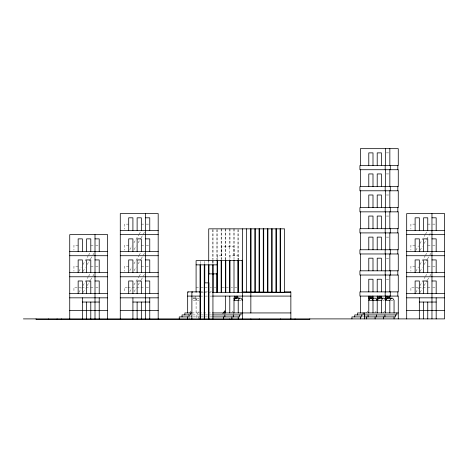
<?xml version="1.0" encoding="UTF-8"?>
<svg xmlns="http://www.w3.org/2000/svg" width="468" height="468" viewBox="0 0 468 468"><rect width="100%" height="100%" fill="white"/><g stroke="black" fill="none" stroke-linecap="round" stroke-linejoin="round"><path stroke-width="0.35" stroke-dasharray="2.34 1.75" d="M195.39 296.086L194.688 298.192L196.092 300.298L197.496 298.192M78.899 271.323L81.128 267.608M82.988 264.508L88.189 255.838M88.563 255.218L90.792 251.503M83.111 271.323L85.34 267.608M87.2 264.508L90.172 259.553M90.546 258.933L92.401 255.838M92.775 255.218L94.261 252.738M78.899 292.383L81.128 288.668M82.988 285.568L88.189 276.898M88.563 276.278L90.418 273.177M83.111 292.383L85.34 288.668M87.2 285.568L90.172 280.613M90.546 279.993L92.401 276.898M92.775 276.278L94.261 273.798M129.817 249.643L132.046 245.928M133.901 242.828L138.733 234.778M139.107 234.158L140.962 231.057M134.029 249.643L136.258 245.928M138.113 242.828L140.716 238.493M141.09 237.873L142.945 234.778M143.319 234.158L144.431 232.298M129.817 270.703L132.046 266.988M133.901 263.888L138.733 255.838M139.107 255.218L141.336 251.503M134.029 270.703L136.258 266.988M138.113 263.888L140.716 259.553M141.09 258.933L142.945 255.838M143.319 255.218L144.431 253.358M129.817 291.763L132.046 288.048M133.901 284.948L138.733 276.898M139.107 276.278L140.962 273.177M134.029 291.763L136.258 288.048M138.113 284.948L140.716 280.613M141.09 279.993L142.945 276.898M143.319 276.278L144.431 274.418M415.859 250.263L418.462 245.928M419.948 243.448L425.149 234.778M425.523 234.158L427.378 231.057M420.071 250.263L422.3 246.548M424.16 243.448L426.389 239.733M426.763 239.113L428.618 236.018M428.992 235.398L431.221 231.678M415.859 271.323L418.462 266.988M419.948 264.508L425.149 255.838M425.523 255.218L427.752 251.503M420.071 271.323L422.3 267.608M424.16 264.508L427.132 259.553M427.506 258.933L429.361 255.838M429.735 255.218L431.221 252.738M415.859 292.383L418.462 288.048M419.948 285.568L425.149 276.898M425.523 276.278L427.378 273.177M420.071 292.383L422.3 288.668M424.16 285.568L427.132 280.613M427.506 279.993L429.361 276.898M429.735 276.278L431.221 273.798M192.582 299.245L193.284 298.192L192.757 296.613M195.39 299.245L196.092 298.192L195.741 297.139M188.37 314.683L189.171 313.548M189.575 312.981L191.178 310.711L191.178 312.115M198.801 311.846L196.794 314.683L196.794 318.193M231.695 312.981L233.298 310.711L233.298 314.221M366.479 312.981L368.082 310.711M374.903 312.981L376.102 311.279M383.327 312.981L384.93 310.711M386.334 152.878L389.142 152.878M386.334 173.938L389.142 173.938M386.334 194.998L389.142 194.998M386.334 216.058L389.142 216.058M128.7 224.125L124.488 224.125L124.488 229.039M141.336 224.125L144.144 224.125M146.25 224.125L149.058 224.125M415.116 224.125L410.904 224.125L410.904 229.039M427.752 224.125L431.262 224.125M432.666 224.125L435.474 224.125M386.334 237.118L389.142 237.118M78.156 245.185L73.944 245.185L73.944 250.099M90.792 245.185L94.302 245.185M95.706 245.185L98.514 245.185M128.7 245.185L124.488 245.185L124.488 250.099M141.336 245.185L144.144 245.185M146.25 245.185L149.058 245.185M415.116 245.185L410.904 245.185L410.904 250.099M427.752 245.185L431.262 245.185M432.666 245.185L435.474 245.185M221.58 255.856L217.152 255.856L217.152 259.962M386.334 258.178L389.142 258.178M78.156 266.245L73.944 266.245L73.944 271.159M90.792 266.245L94.302 266.245M95.706 266.245L98.514 266.245M128.7 266.245L124.488 266.245L124.488 271.159M141.336 266.245L144.846 266.245M146.25 266.245L148.356 266.245M415.116 266.245L410.904 266.245L410.904 271.159M427.752 266.245L431.262 266.245M432.666 266.245L435.474 266.245M386.334 279.238L389.142 279.238M81.204 287.305L73.944 287.305L73.944 292.219M81.935 287.305L89.92 287.305M90.646 287.305L94.279 287.305M95.706 287.305L99.216 287.305M127.395 287.305L124.488 287.305L124.488 292.219M128.121 287.305L136.106 287.305M136.832 287.305L144.823 287.305M146.25 287.305L149.76 287.305M418.164 287.305L410.904 287.305L410.904 292.219M418.895 287.305L426.88 287.305M427.606 287.305L431.239 287.305M432.666 287.305L436.176 287.305M196.092 287.662L198.9 287.662M201.006 287.662L204.516 287.662M205.218 287.662L207.324 287.662M210.132 287.662L211.536 287.662M214.344 287.662L215.748 287.662M222.066 287.662L224.874 287.662M226.278 287.662L228.384 287.662M231.192 287.662L232.596 287.662M234.702 287.662L236.808 287.662M200.304 291.874L204.896 291.874M205.218 291.874L209.278 291.874M210.009 291.874L211.536 291.874M201.006 292.313L203.814 292.313M204.171 292.313L211.536 292.313M200.304 296.086L203.814 296.086M205.218 296.086L207.423 296.086M210.132 296.086L211.776 296.086M193.284 298.192L198.9 298.192M193.284 300.298L198.9 300.298M238.914 300.298L241.722 300.298M382.824 300.298L384.228 300.298M390.546 300.298L393.354 300.298M191.88 312.934L198.9 312.934M199.45 312.934L207.47 312.934M208.201 312.934L212.577 312.934M192.88 314.923L212.601 314.923M189.774 316.906L192.582 316.906M193.284 316.906L200.362 316.906M201.047 316.906L209.026 316.906M209.711 316.906L212.642 316.906M362.466 316.906L363.87 316.906M238.376 229.566L238.376 259.483M238.212 260.647L238.212 255.856L229.566 255.856L229.566 259.5M237.931 229.566L237.931 259.483M234.216 228.84L234.216 255.856M234 259.5L234 246.847L221.364 246.847L221.364 255.856M233.778 228.84L233.778 255.856M230.004 228.84L230.004 246.847M230.004 255.856L230.004 259.5M229.788 246.847L229.788 255.856M229.566 228.84L229.566 246.847M225.792 228.84L225.792 259.839M225.354 228.84L225.354 259.839M221.58 228.84L221.58 259.5M221.142 228.84L221.142 259.5M217.298 229.566L217.298 259.483M216.859 229.566L216.859 259.483M213.057 229.566L213.057 259.483M213.057 260.214L213.057 263.858M212.94 261.349L212.94 264.157M212.618 229.566L212.618 259.483M212.618 260.214L212.618 263.858M208.728 261.255L208.728 264.859M204.516 261.349L204.516 264.157M200.304 261.349L200.304 264.157M198.198 316.906L198.198 318.895M196.092 298.192L196.092 312.934M191.178 315.584L191.178 316.906M189.774 317.567L189.774 318.895"/><path stroke-width="0.7" d="M234 312.934L234 298.192L234.702 296.086L235.404 298.192L234 300.298L238.212 300.298L239.616 298.192M236.808 298.192L237.51 296.086L238.212 298.192M372.996 300.298L371.592 298.192L372.294 296.086L372.996 298.192L372.294 299.245M380.016 298.192L380.718 296.086L381.42 298.192L381.42 296.086M388.44 298.192L389.142 296.086L389.844 298.192L389.844 296.086M369.486 299.245L368.784 298.192L369.486 296.086L370.188 298.192L368.784 300.298L381.42 300.298L382.824 298.192M377.91 299.245L377.208 298.192L377.91 296.086L378.612 298.192L377.208 300.298L375.804 298.192L372.996 298.192M378.612 298.192L384.228 298.192L385.632 300.298L387.036 298.192L386.334 296.086L385.632 298.192L386.334 299.245M389.844 312.934L389.844 300.298L391.248 298.192M222.867 313.548L224.874 310.711L224.874 313.519M145.548 217.807L149.76 217.807L149.76 230.443M431.964 217.807L436.176 217.807L436.176 230.443M120.276 230.443L158.184 230.443M406.692 230.443L444.6 230.443M120.276 234.655L158.184 234.655M406.692 234.655L444.6 234.655M95.004 238.867L99.216 238.867L99.216 251.503M145.548 238.867L149.76 238.867L149.76 251.503M431.964 238.867L436.176 238.867L436.176 251.503M69.732 251.503L107.64 251.503M120.276 251.503L158.184 251.503M406.692 251.503L444.6 251.503M69.732 255.715L107.64 255.715M120.276 255.715L158.184 255.715M406.692 255.715L444.6 255.715M95.004 259.927L99.216 259.927L99.216 272.563M145.548 259.927L149.76 259.927L149.76 272.563M431.964 259.927L436.176 259.927L436.176 272.563M242.424 260.647L196.092 260.647L196.092 292.313M196.092 264.859L217.152 264.859M69.732 272.563L107.64 272.563M120.276 272.563L158.184 272.563M406.692 272.563L444.6 272.563M217.152 273.868L208.728 273.868L208.728 282.871M69.732 276.775L107.64 276.775M120.276 276.775L158.184 276.775M406.692 276.775L444.6 276.775M95.004 280.987L99.216 280.987L99.216 293.623M145.548 280.987L149.76 280.987L149.76 293.623M431.964 280.987L436.176 280.987L436.176 293.623M208.728 261.255L208.728 228.84L284.55 228.84L284.55 292.313L242.424 291.874L242.424 228.84M284.316 291.874L290.862 291.874L290.862 318.895M212.618 292.313L290.423 292.313L290.423 291.874M69.732 293.623L107.64 293.623M120.276 293.623L158.184 293.623M406.692 293.623L444.6 293.623M187.668 296.086L200.304 296.086M212.507 296.086L290.862 296.086M69.732 297.835L107.64 297.835M120.276 297.835L158.184 297.835M406.692 297.835L444.6 297.835M235.404 298.192L241.02 298.192L242.424 300.298M370.188 298.192L371.592 298.192M387.036 298.192L392.652 298.192L394.056 300.298L394.056 312.934M385.632 300.298L389.844 300.298M82.368 302.047L99.216 302.047M132.912 302.047L149.76 302.047M419.328 302.047L436.176 302.047M69.732 310.471L107.64 310.471M120.276 310.471L158.184 310.471M406.692 310.471L444.6 310.471M191.88 312.934L184.86 312.934L184.86 314.923M212.577 312.934L290.862 312.934M398.268 312.934L357.552 312.934L357.552 314.923M212.577 314.923L241.02 314.923L241.02 312.934M364.104 314.923L396.864 314.923L396.864 312.934M212.601 316.906L239.616 316.906L239.616 314.923M364.572 316.906L395.46 316.906L395.46 314.923M23.4 318.895L444.6 318.895L444.6 213.595L406.692 213.595L406.692 318.895M234 298.192L234.702 299.245M436.176 297.835L436.176 318.895M431.964 213.595L431.964 318.895M427.752 230.443L427.752 217.807L423.54 217.807L423.54 230.443M427.752 251.503L427.752 238.867L423.54 238.867L423.54 251.503M427.752 272.563L427.752 259.927L423.54 259.927L423.54 272.563M427.752 293.623L427.752 280.987L423.54 280.987L423.54 293.623M427.752 302.047L427.752 318.895M423.54 302.047L423.54 318.895M419.328 230.443L419.328 217.807L415.116 217.807L415.116 230.443M419.328 251.503L419.328 238.867L415.116 238.867L415.116 251.503M419.328 272.563L419.328 259.927L415.116 259.927L415.116 272.563M419.328 293.623L419.328 280.987L415.116 280.987L415.116 293.623M419.328 297.835L419.328 318.895M398.268 318.895L398.268 296.086L359.921 296.086L359.921 291.874L398.268 291.874L398.268 275.026L359.921 275.026L359.921 270.814L398.268 270.814L398.268 253.966L359.921 253.966L359.921 249.754L398.268 249.754L398.268 232.906L359.921 232.906L359.921 228.694L398.268 228.694L398.268 211.846L359.921 211.846L359.921 207.634L398.268 207.634L398.268 190.786L359.921 190.786L359.921 186.574L398.268 186.574L398.268 169.726L359.921 169.726L359.921 165.514L398.268 165.514L398.268 148.666L360.36 148.666L360.36 165.514M397.829 165.514L397.829 169.726M397.829 186.574L397.829 190.786M397.829 207.634L397.829 211.846M397.829 228.694L397.829 232.906M397.829 249.754L397.829 253.966M397.829 270.814L397.829 275.026M397.829 291.874L397.829 296.086M394.056 316.906L394.056 318.895M390.283 165.514L390.283 169.726M390.283 186.574L390.283 190.786M390.283 207.634L390.283 211.846M390.283 228.694L390.283 232.906M390.283 249.754L390.283 253.966M390.283 270.814L390.283 275.026M390.283 291.874L390.283 296.086M389.844 148.666L389.844 165.514M389.844 169.726L389.844 186.574M389.844 190.786L389.844 207.634M389.844 211.846L389.844 228.694M389.844 232.906L389.844 249.754M389.844 253.966L389.844 270.814M389.844 275.026L389.844 291.874M387.738 296.086L387.738 298.192M385.632 148.666L385.632 165.514M385.632 169.726L385.632 186.574M385.632 190.786L385.632 207.634M385.632 211.846L385.632 228.694M385.632 232.906L385.632 249.754M385.632 253.966L385.632 270.814M385.632 275.026L385.632 291.874M385.632 296.086L385.632 312.934M385.193 165.514L385.193 169.726M385.193 186.574L385.193 190.786M385.193 207.634L385.193 211.846M385.193 228.694L385.193 232.906M385.193 249.754L385.193 253.966M385.193 270.814L385.193 275.026M385.193 291.874L385.193 296.086M384.93 314.923L384.93 316.906M383.526 316.906L383.526 318.895M381.42 165.514L381.42 152.878L377.208 152.878L377.208 165.514M381.42 186.574L381.42 173.938L377.208 173.938L377.208 186.574M381.42 207.634L381.42 194.998L377.208 194.998L377.208 207.634M381.42 228.694L381.42 216.058L377.208 216.058L377.208 228.694M381.42 249.754L381.42 237.118L377.208 237.118L377.208 249.754M381.42 270.814L381.42 258.178L377.208 258.178L377.208 270.814M381.42 291.874L381.42 279.238L377.208 279.238L377.208 291.874M381.42 300.298L381.42 312.934M379.314 296.086L379.314 298.192M377.208 296.086L377.208 312.934M376.506 314.923L376.506 316.906M375.102 316.906L375.102 318.895M372.996 165.514L372.996 152.878L368.784 152.878L368.784 165.514M372.996 186.574L372.996 173.938L368.784 173.938L368.784 186.574M372.996 207.634L372.996 194.998L368.784 194.998L368.784 207.634M372.996 228.694L372.996 216.058L368.784 216.058L368.784 228.694M372.996 249.754L372.996 237.118L368.784 237.118L368.784 249.754M372.996 270.814L372.996 258.178L368.784 258.178L368.784 270.814M372.996 291.874L372.996 279.238L368.784 279.238L368.784 291.874M372.996 296.086L372.996 312.934M370.89 296.086L370.89 298.192M368.784 296.086L368.784 312.934M368.082 314.923L368.082 316.906M366.678 316.906L366.678 318.895M364.572 312.934L364.572 318.895M363.168 312.934L363.168 314.923L354.744 314.923L354.744 316.906M361.764 314.923L361.764 316.906L351.936 316.906L351.936 318.895M360.36 169.726L360.36 186.574M360.36 190.786L360.36 207.634M360.36 211.846L360.36 228.694M360.36 232.906L360.36 249.754M360.36 253.966L360.36 270.814M360.36 275.026L360.36 291.874M360.36 296.086L360.36 312.934M360.36 316.906L360.36 318.895M309.816 318.895L309.816 319.334L36.036 319.334L36.036 318.895M295.074 318.895L295.074 319.334M280.56 228.84L280.56 292.313M280.332 318.895L280.332 319.334M280.121 228.84L280.121 292.313M276.348 228.84L276.348 292.313M275.909 228.84L275.909 292.313M272.136 228.84L272.136 292.313M271.697 228.84L271.697 292.313M267.924 228.84L267.924 292.313M267.485 228.84L267.485 292.313M263.712 228.84L263.712 292.313M263.273 228.84L263.273 292.313M259.5 228.84L259.5 292.313M259.272 318.895L259.272 319.334M259.061 228.84L259.061 292.313M255.288 228.84L255.288 292.313M254.849 228.84L254.849 292.313M251.076 228.84L251.076 292.313M250.848 292.576L250.848 312.934M250.848 318.895L250.848 319.334M250.637 228.84L250.637 292.313M246.636 228.84L246.636 291.874M242.617 260.214L242.617 292.313M242.424 292.576L242.424 318.895M242.172 260.214L242.172 292.313M238.376 260.214L238.376 292.313M238.212 260.647L238.212 292.313M238.212 300.298L238.212 312.934M238.212 316.906L238.212 318.895M237.931 260.214L237.931 292.313M236.106 296.086L236.106 298.192M234 260.231L234 292.313M233.298 314.923L233.298 316.906M231.894 316.906L231.894 318.895M230.004 260.231L230.004 292.313M229.788 296.086L229.788 312.934M229.788 318.895L229.788 319.334M229.566 260.231L229.566 292.313M225.792 260.559L225.792 292.313M225.576 296.086L225.576 312.934M225.354 260.559L225.354 292.313M224.874 314.923L224.874 316.906M223.47 316.906L223.47 318.895M221.58 260.231L221.58 292.313M221.142 260.231L221.142 292.313M217.298 260.214L217.298 292.313M217.152 260.231L217.152 292.313M216.859 273.347L216.859 292.313M213.203 264.859L213.203 273.868M213.057 273.347L213.057 292.313M212.94 273.528L212.94 318.895M212.677 264.859L212.677 273.868M208.991 264.859L208.991 274.225M208.991 318.895L208.991 282.871L204.516 282.871L204.516 318.895M208.465 264.859L208.465 318.895M204.779 264.859L204.779 283.117M204.253 264.859L204.253 318.895M200.567 264.859L200.567 318.895M200.304 318.895L200.304 291.874L187.668 291.874L187.668 312.934M200.041 264.859L200.041 318.895M199.865 291.874L199.865 292.313M192.319 291.874L192.319 292.313M191.88 291.874L191.88 318.895M190.476 312.934L190.476 314.923L182.052 314.923L182.052 316.906M189.072 314.923L189.072 316.906L179.244 316.906L179.244 318.895M188.107 291.874L188.107 292.313M187.668 316.906L187.668 318.895M158.184 318.895L158.184 213.595L120.276 213.595L120.276 318.895M149.76 297.835L149.76 318.895M145.548 213.595L145.548 318.895M141.336 230.443L141.336 217.807L137.124 217.807L137.124 230.443M141.336 251.503L141.336 238.867L137.124 238.867L137.124 251.503M141.336 272.563L141.336 259.927L137.124 259.927L137.124 272.563M141.336 293.623L141.336 280.987L137.124 280.987L137.124 293.623M141.336 302.047L141.336 318.895M137.124 302.047L137.124 318.895M132.912 230.443L132.912 217.807L128.7 217.807L128.7 230.443M132.912 251.503L132.912 238.867L128.7 238.867L128.7 251.503M132.912 272.563L132.912 259.927L128.7 259.927L128.7 272.563M132.912 293.623L132.912 280.987L128.7 280.987L128.7 293.623M132.912 297.835L132.912 318.895M107.64 318.895L107.64 234.655L69.732 234.655L69.732 318.895M99.216 297.835L99.216 318.895M95.004 234.655L95.004 318.895M90.792 251.503L90.792 238.867L86.58 238.867L86.58 251.503M90.792 272.563L90.792 259.927L86.58 259.927L86.58 272.563M90.792 293.623L90.792 280.987L86.58 280.987L86.58 293.623M90.792 302.047L90.792 319.334M86.58 302.047L86.58 318.895M82.368 251.503L82.368 238.867L78.156 238.867L78.156 251.503M82.368 272.563L82.368 259.927L78.156 259.927L78.156 272.563M82.368 293.623L82.368 280.987L78.156 280.987L78.156 293.623M82.368 297.835L82.368 319.334M61.308 318.895L61.308 319.334M57.096 318.895L57.096 319.334M48.672 318.895L48.672 319.334"/></g></svg>
